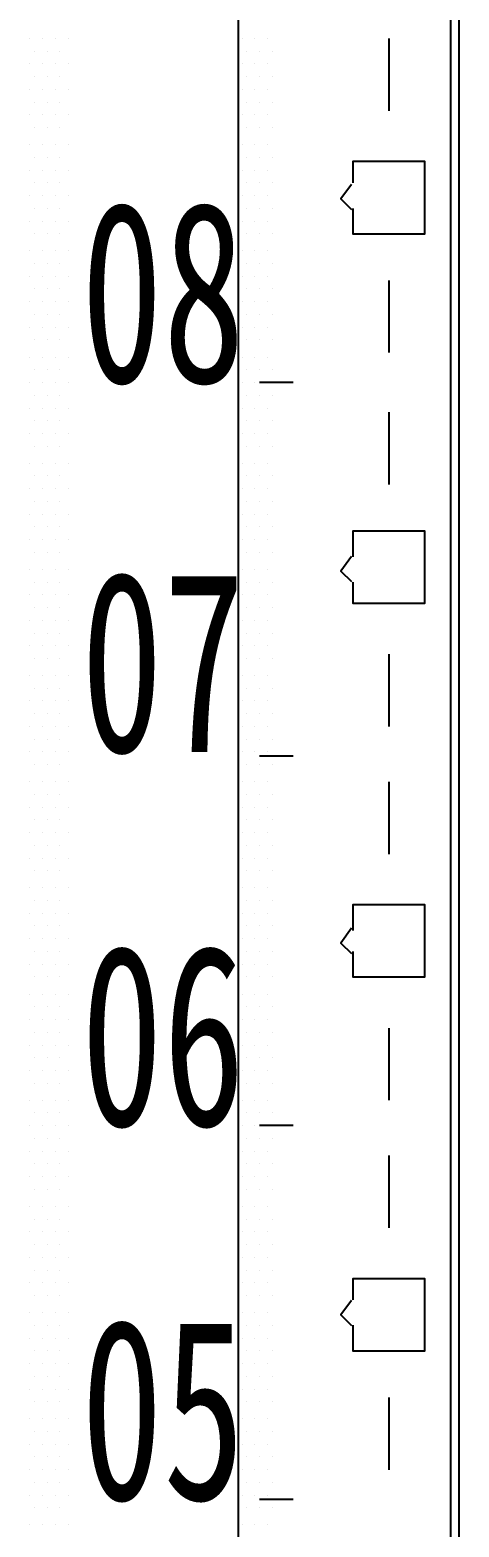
# Model space of a CAD drawing. Header units: metres. Extents: x 17 to 1264, y 17 to 859.
# Drawn here: x 307.7 to 322.3, y 171 to 221.8 of the extents above; entities that cross this region are included whole.
import ezdxf

# ---------------------------------------------------------------- set-up
doc = ezdxf.new("R2010")
doc.units = ezdxf.units.M
for name, color, linetype in [('LINES', 7, 'Continuous'), ('POLYLINES', 4, 'Continuous'), ('TEXTS', 3, 'Continuous')]:
    doc.layers.add(name, color=color, linetype=linetype)

msp = doc.modelspace()

# ---------------------------------------------------------------- linework, layer by layer
at = {"layer": 'LINES'}
for p, q in [((322.27, 121.54), (322.27, 716.83)), ((307.72, 221.47), (307.72, 221.47)), ((308.15, 221.47), (308.15, 221.47)), ((308.59, 221.47), (308.59, 221.47)), ((309.02, 221.47), (309.02, 221.47)), ((314.92, 221.47), (314.92, 221.47)), ((315.35, 221.47), (315.35, 221.47)), ((315.79, 221.47), (315.79, 221.47)), ((319.89, 221.47), (319.89, 219.02)), ((307.87, 221.04), (307.87, 221.04)), ((308.3, 221.04), (308.3, 221.04)), ((308.73, 221.04), (308.73, 221.04)), ((315.07, 221.04), (315.07, 221.04)), ((315.5, 221.04), (315.5, 221.04)), ((315.93, 221.04), (315.93, 221.04)), ((307.72, 220.61), (307.72, 220.61)), ((308.15, 220.61), (308.15, 220.61)), ((308.59, 220.61), (308.59, 220.61)), ((309.02, 220.61), (309.02, 220.61)), ((314.92, 220.61), (314.92, 220.61)), ((315.35, 220.61), (315.35, 220.61)), ((315.79, 220.61), (315.79, 220.61)), ((307.87, 220.18), (307.87, 220.18)), ((308.3, 220.18), (308.3, 220.18)), ((308.73, 220.18), (308.73, 220.18)), ((315.07, 220.18), (315.07, 220.18)), ((315.5, 220.18), (315.5, 220.18)), ((315.93, 220.18), (315.93, 220.18)), ((307.72, 219.74), (307.72, 219.74)), ((307.87, 219.31), (307.87, 219.31)), ((308.15, 219.74), (308.15, 219.74)), ((308.3, 219.31), (308.3, 219.31)), ((308.59, 219.74), (308.59, 219.74)), ((308.73, 219.31), (308.73, 219.31)), ((309.02, 219.74), (309.02, 219.74)), ((314.92, 219.74), (314.92, 219.74)), ((315.07, 219.31), (315.07, 219.31)), ((315.35, 219.74), (315.35, 219.74)), ((315.5, 219.31), (315.5, 219.31)), ((315.79, 219.74), (315.79, 219.74)), ((315.93, 219.31), (315.93, 219.31)), ((307.72, 218.88), (307.72, 218.88)), ((308.15, 218.88), (308.15, 218.88)), ((308.59, 218.88), (308.59, 218.88)), ((309.02, 218.88), (309.02, 218.88)), ((314.92, 218.88), (314.92, 218.88)), ((315.35, 218.88), (315.35, 218.88)), ((315.79, 218.88), (315.79, 218.88)), ((307.87, 218.45), (307.87, 218.45)), ((308.3, 218.45), (308.3, 218.45)), ((308.73, 218.45), (308.73, 218.45)), ((315.07, 218.45), (315.07, 218.45)), ((315.5, 218.45), (315.5, 218.45)), ((315.93, 218.45), (315.93, 218.45)), ((307.72, 217.87), (307.72, 217.87)), ((308.15, 217.87), (308.15, 217.87)), ((308.59, 217.87), (308.59, 217.87)), ((309.02, 217.87), (309.02, 217.87)), ((314.92, 217.87), (314.92, 217.87)), ((315.35, 217.87), (315.35, 217.87)), ((315.79, 217.87), (315.79, 217.87)), ((307.87, 217.44), (307.87, 217.44)), ((308.3, 217.44), (308.3, 217.44)), ((308.73, 217.44), (308.73, 217.44)), ((315.07, 217.44), (315.07, 217.44)), ((315.5, 217.44), (315.5, 217.44)), ((315.93, 217.44), (315.93, 217.44)), ((307.72, 217.01), (307.72, 217.01)), ((308.15, 217.01), (308.15, 217.01)), ((308.59, 217.01), (308.59, 217.01)), ((309.02, 217.01), (309.02, 217.01)), ((314.92, 217.01), (314.92, 217.01)), ((315.35, 217.01), (315.35, 217.01)), ((315.79, 217.01), (315.79, 217.01)), ((307.87, 216.58), (307.87, 216.58)), ((308.3, 216.58), (308.3, 216.58)), ((308.73, 216.58), (308.73, 216.58)), ((315.07, 216.58), (315.07, 216.58)), ((315.5, 216.58), (315.5, 216.58)), ((315.93, 216.58), (315.93, 216.58)), ((307.72, 216.14), (307.72, 216.14)), ((308.15, 216.14), (308.15, 216.14)), ((308.59, 216.14), (308.59, 216.14)), ((309.02, 216.14), (309.02, 216.14)), ((314.92, 216.14), (314.92, 216.14)), ((315.35, 216.14), (315.35, 216.14)), ((315.79, 216.14), (315.79, 216.14)), ((307.72, 215.28), (307.72, 215.28)), ((307.87, 215.71), (307.87, 215.71)), ((308.15, 215.28), (308.15, 215.28)), ((308.3, 215.71), (308.3, 215.71)), ((308.59, 215.28), (308.59, 215.28)), ((308.73, 215.71), (308.73, 215.71)), ((309.02, 215.28), (309.02, 215.28)), ((314.92, 215.28), (314.92, 215.28)), ((315.07, 215.71), (315.07, 215.71)), ((315.35, 215.28), (315.35, 215.28)), ((315.5, 215.71), (315.5, 215.71)), ((315.79, 215.28), (315.79, 215.28)), ((315.93, 215.71), (315.93, 215.71)), ((307.87, 214.85), (307.87, 214.85)), ((308.3, 214.85), (308.3, 214.85)), ((308.73, 214.85), (308.73, 214.85)), ((315.07, 214.85), (315.07, 214.85)), ((315.5, 214.85), (315.5, 214.85)), ((315.93, 214.85), (315.93, 214.85)), ((307.72, 214.27), (307.72, 214.27)), ((308.15, 214.27), (308.15, 214.27)), ((308.59, 214.27), (308.59, 214.27)), ((309.02, 214.27), (309.02, 214.27)), ((314.92, 214.27), (314.92, 214.27)), ((315.35, 214.27), (315.35, 214.27)), ((315.79, 214.27), (315.79, 214.27)), ((307.87, 213.84), (307.87, 213.84)), ((308.3, 213.84), (308.3, 213.84)), ((308.73, 213.84), (308.73, 213.84)), ((315.07, 213.84), (315.07, 213.84)), ((315.5, 213.84), (315.5, 213.84)), ((315.93, 213.84), (315.93, 213.84)), ((307.72, 213.41), (307.72, 213.41)), ((308.15, 213.41), (308.15, 213.41)), ((308.59, 213.41), (308.59, 213.41)), ((309.02, 213.41), (309.02, 213.41)), ((314.92, 213.41), (314.92, 213.41)), ((315.35, 213.41), (315.35, 213.41)), ((315.79, 213.41), (315.79, 213.41)), ((319.89, 213.26), (319.89, 210.82)), ((307.87, 212.98), (307.87, 212.98)), ((308.3, 212.98), (308.3, 212.98)), ((308.73, 212.98), (308.73, 212.98)), ((315.07, 212.98), (315.07, 212.98)), ((315.5, 212.98), (315.5, 212.98)), ((315.93, 212.98), (315.93, 212.98)), ((307.72, 212.54), (307.72, 212.54)), ((308.15, 212.54), (308.15, 212.54)), ((308.59, 212.54), (308.59, 212.54)), ((309.02, 212.54), (309.02, 212.54)), ((314.92, 212.54), (314.92, 212.54)), ((315.35, 212.54), (315.35, 212.54)), ((315.79, 212.54), (315.79, 212.54)), ((307.72, 211.68), (307.72, 211.68)), ((307.87, 212.11), (307.87, 212.11)), ((308.15, 211.68), (308.15, 211.68)), ((308.3, 212.11), (308.3, 212.11)), ((308.59, 211.68), (308.59, 211.68)), ((308.73, 212.11), (308.73, 212.11)), ((309.02, 211.68), (309.02, 211.68)), ((314.92, 211.68), (314.92, 211.68)), ((315.07, 212.11), (315.07, 212.11)), ((315.35, 211.68), (315.35, 211.68)), ((315.5, 212.11), (315.5, 212.11)), ((315.79, 211.68), (315.79, 211.68)), ((315.93, 212.11), (315.93, 212.11)), ((307.87, 211.25), (307.87, 211.25)), ((308.3, 211.25), (308.3, 211.25)), ((308.73, 211.25), (308.73, 211.25)), ((315.07, 211.25), (315.07, 211.25)), ((315.5, 211.25), (315.5, 211.25)), ((315.93, 211.25), (315.93, 211.25)), ((307.72, 210.67), (307.72, 210.67)), ((308.15, 210.67), (308.15, 210.67)), ((308.59, 210.67), (308.59, 210.67)), ((309.02, 210.67), (309.02, 210.67)), ((314.92, 210.67), (314.92, 210.67)), ((315.35, 210.67), (315.35, 210.67)), ((315.79, 210.67), (315.79, 210.67)), ((307.87, 210.24), (307.87, 210.24)), ((308.3, 210.24), (308.3, 210.24)), ((308.73, 210.24), (308.73, 210.24)), ((315.07, 210.24), (315.07, 210.24)), ((315.5, 210.24), (315.5, 210.24)), ((315.93, 210.24), (315.93, 210.24)), ((307.72, 209.81), (307.72, 209.81)), ((308.15, 209.81), (308.15, 209.81)), ((308.59, 209.81), (308.59, 209.81)), ((309.02, 209.81), (309.02, 209.81)), ((314.92, 209.81), (314.92, 209.81)), ((315.35, 209.81), (315.35, 209.81)), ((316.65, 209.81), (315.5, 209.81)), ((315.79, 209.81), (315.79, 209.81)), ((307.87, 209.38), (307.87, 209.38)), ((308.3, 209.38), (308.3, 209.38)), ((308.73, 209.38), (308.73, 209.38)), ((315.07, 209.38), (315.07, 209.38)), ((315.5, 209.38), (315.5, 209.38)), ((315.93, 209.38), (315.93, 209.38)), ((307.72, 208.94), (307.72, 208.94)), ((308.15, 208.94), (308.15, 208.94)), ((308.59, 208.94), (308.59, 208.94)), ((309.02, 208.94), (309.02, 208.94)), ((314.92, 208.94), (314.92, 208.94)), ((315.35, 208.94), (315.35, 208.94)), ((315.79, 208.94), (315.79, 208.94)), ((319.89, 208.8), (319.89, 206.35)), ((307.87, 208.51), (307.87, 208.51)), ((308.3, 208.51), (308.3, 208.51)), ((308.73, 208.51), (308.73, 208.51)), ((315.07, 208.51), (315.07, 208.51)), ((315.5, 208.51), (315.5, 208.51)), ((315.93, 208.51), (315.93, 208.51)), ((307.72, 208.08), (307.72, 208.08)), ((307.87, 207.65), (307.87, 207.65)), ((308.15, 208.08), (308.15, 208.08)), ((308.3, 207.65), (308.3, 207.65)), ((308.59, 208.08), (308.59, 208.08)), ((308.73, 207.65), (308.73, 207.65)), ((309.02, 208.08), (309.02, 208.08)), ((314.92, 208.08), (314.92, 208.08)), ((315.07, 207.65), (315.07, 207.65)), ((315.35, 208.08), (315.35, 208.08)), ((315.5, 207.65), (315.5, 207.65)), ((315.79, 208.08), (315.79, 208.08)), ((315.93, 207.65), (315.93, 207.65)), ((307.72, 207.07), (307.72, 207.07)), ((307.87, 206.64), (307.87, 206.64)), ((308.15, 207.07), (308.15, 207.07)), ((308.3, 206.64), (308.3, 206.64)), ((308.59, 207.07), (308.59, 207.07)), ((308.73, 206.64), (308.73, 206.64)), ((309.02, 207.07), (309.02, 207.07)), ((314.92, 207.07), (314.92, 207.07)), ((315.07, 206.64), (315.07, 206.64)), ((315.35, 207.07), (315.35, 207.07)), ((315.5, 206.64), (315.5, 206.64)), ((315.79, 207.07), (315.79, 207.07)), ((315.93, 206.64), (315.93, 206.64)), ((307.72, 206.21), (307.72, 206.21)), ((308.15, 206.21), (308.15, 206.21)), ((308.59, 206.21), (308.59, 206.21)), ((309.02, 206.21), (309.02, 206.21)), ((314.92, 206.21), (314.92, 206.21)), ((315.35, 206.21), (315.35, 206.21)), ((315.79, 206.21), (315.79, 206.21)), ((307.87, 205.78), (307.87, 205.78)), ((308.3, 205.78), (308.3, 205.78)), ((308.73, 205.78), (308.73, 205.78)), ((315.07, 205.78), (315.07, 205.78)), ((315.5, 205.78), (315.5, 205.78)), ((315.93, 205.78), (315.93, 205.78)), ((307.72, 205.34), (307.72, 205.34)), ((308.15, 205.34), (308.15, 205.34)), ((308.59, 205.34), (308.59, 205.34)), ((309.02, 205.34), (309.02, 205.34)), ((314.92, 205.34), (314.92, 205.34)), ((315.35, 205.34), (315.35, 205.34)), ((315.79, 205.34), (315.79, 205.34)), ((307.87, 204.91), (307.87, 204.91)), ((308.3, 204.91), (308.3, 204.91)), ((308.73, 204.91), (308.73, 204.91)), ((315.07, 204.91), (315.07, 204.91)), ((315.5, 204.91), (315.5, 204.91)), ((315.93, 204.91), (315.93, 204.91)), ((307.72, 204.48), (307.72, 204.48)), ((308.15, 204.48), (308.15, 204.48)), ((308.59, 204.48), (308.59, 204.48)), ((309.02, 204.48), (309.02, 204.48)), ((314.92, 204.48), (314.92, 204.48)), ((315.35, 204.48), (315.35, 204.48)), ((315.79, 204.48), (315.79, 204.48)), ((307.87, 204.05), (307.87, 204.05)), ((308.3, 204.05), (308.3, 204.05)), ((308.73, 204.05), (308.73, 204.05)), ((315.07, 204.05), (315.07, 204.05)), ((315.5, 204.05), (315.5, 204.05)), ((315.93, 204.05), (315.93, 204.05)), ((307.72, 203.47), (307.72, 203.47)), ((307.87, 203.04), (307.87, 203.04)), ((308.15, 203.47), (308.15, 203.47)), ((308.3, 203.04), (308.3, 203.04)), ((308.59, 203.47), (308.59, 203.47)), ((308.73, 203.04), (308.73, 203.04)), ((309.02, 203.47), (309.02, 203.47)), ((314.92, 203.47), (314.92, 203.47)), ((315.07, 203.04), (315.07, 203.04)), ((315.35, 203.47), (315.35, 203.47)), ((315.5, 203.04), (315.5, 203.04)), ((315.79, 203.47), (315.79, 203.47)), ((315.93, 203.04), (315.93, 203.04)), ((307.72, 202.61), (307.72, 202.61)), ((308.15, 202.61), (308.15, 202.61)), ((308.59, 202.61), (308.59, 202.61)), ((309.02, 202.61), (309.02, 202.61)), ((314.92, 202.61), (314.92, 202.61)), ((315.35, 202.61), (315.35, 202.61)), ((315.79, 202.61), (315.79, 202.61)), ((307.87, 202.18), (307.87, 202.18)), ((308.3, 202.18), (308.3, 202.18)), ((308.73, 202.18), (308.73, 202.18)), ((315.07, 202.18), (315.07, 202.18)), ((315.5, 202.18), (315.5, 202.18)), ((315.93, 202.18), (315.93, 202.18)), ((307.72, 201.74), (307.72, 201.74)), ((308.15, 201.74), (308.15, 201.74)), ((308.59, 201.74), (308.59, 201.74)), ((309.02, 201.74), (309.02, 201.74)), ((314.92, 201.74), (314.92, 201.74)), ((315.35, 201.74), (315.35, 201.74)), ((315.79, 201.74), (315.79, 201.74)), ((307.87, 201.31), (307.87, 201.31)), ((308.3, 201.31), (308.3, 201.31)), ((308.73, 201.31), (308.73, 201.31)), ((315.07, 201.31), (315.07, 201.31)), ((315.5, 201.31), (315.5, 201.31)), ((315.93, 201.31), (315.93, 201.31)), ((307.72, 200.88), (307.72, 200.88)), ((308.15, 200.88), (308.15, 200.88)), ((308.59, 200.88), (308.59, 200.88)), ((309.02, 200.88), (309.02, 200.88)), ((314.92, 200.88), (314.92, 200.88)), ((315.35, 200.88), (315.35, 200.88)), ((315.79, 200.88), (315.79, 200.88)), ((319.89, 200.59), (319.89, 198.14)), ((307.87, 200.45), (307.87, 200.45)), ((308.3, 200.45), (308.3, 200.45)), ((308.73, 200.45), (308.73, 200.45)), ((315.07, 200.45), (315.07, 200.45)), ((315.5, 200.45), (315.5, 200.45)), ((315.93, 200.45), (315.93, 200.45)), ((307.72, 199.87), (307.72, 199.87)), ((308.15, 199.87), (308.15, 199.87)), ((308.59, 199.87), (308.59, 199.87)), ((309.02, 199.87), (309.02, 199.87)), ((314.92, 199.87), (314.92, 199.87)), ((315.35, 199.87), (315.35, 199.87)), ((315.79, 199.87), (315.79, 199.87)), ((307.72, 199.01), (307.72, 199.01)), ((307.87, 199.44), (307.87, 199.44)), ((308.15, 199.01), (308.15, 199.01)), ((308.3, 199.44), (308.3, 199.44)), ((308.59, 199.01), (308.59, 199.01)), ((308.73, 199.44), (308.73, 199.44)), ((309.02, 199.01), (309.02, 199.01)), ((314.92, 199.01), (314.92, 199.01)), ((315.07, 199.44), (315.07, 199.44)), ((315.35, 199.01), (315.35, 199.01)), ((315.5, 199.44), (315.5, 199.44)), ((315.79, 199.01), (315.79, 199.01)), ((315.93, 199.44), (315.93, 199.44)), ((307.87, 198.58), (307.87, 198.58)), ((308.3, 198.58), (308.3, 198.58)), ((308.73, 198.58), (308.73, 198.58)), ((315.07, 198.58), (315.07, 198.58)), ((315.5, 198.58), (315.5, 198.58)), ((315.93, 198.58), (315.93, 198.58)), ((307.72, 198.14), (307.72, 198.14)), ((308.15, 198.14), (308.15, 198.14)), ((308.59, 198.14), (308.59, 198.14)), ((309.02, 198.14), (309.02, 198.14)), ((314.92, 198.14), (314.92, 198.14)), ((315.35, 198.14), (315.35, 198.14)), ((315.79, 198.14), (315.79, 198.14)), ((307.87, 197.71), (307.87, 197.71)), ((308.3, 197.71), (308.3, 197.71)), ((308.73, 197.71), (308.73, 197.71)), ((315.07, 197.71), (315.07, 197.71)), ((315.5, 197.71), (315.5, 197.71)), ((315.93, 197.71), (315.93, 197.71)), ((307.72, 197.28), (307.72, 197.28)), ((308.15, 197.28), (308.15, 197.28)), ((308.59, 197.28), (308.59, 197.28)), ((309.02, 197.28), (309.02, 197.28)), ((314.92, 197.28), (314.92, 197.28)), ((315.35, 197.28), (315.35, 197.28)), ((316.65, 197.14), (315.5, 197.14)), ((315.79, 197.28), (315.79, 197.28)), ((307.87, 196.85), (307.87, 196.85)), ((308.3, 196.85), (308.3, 196.85)), ((308.73, 196.85), (308.73, 196.85)), ((315.07, 196.85), (315.07, 196.85)), ((315.5, 196.85), (315.5, 196.85)), ((315.93, 196.85), (315.93, 196.85)), ((307.72, 196.27), (307.72, 196.27)), ((308.15, 196.27), (308.15, 196.27)), ((308.59, 196.27), (308.59, 196.27)), ((309.02, 196.27), (309.02, 196.27)), ((314.92, 196.27), (314.92, 196.27)), ((315.35, 196.27), (315.35, 196.27)), ((315.79, 196.27), (315.79, 196.27)), ((319.89, 196.27), (319.89, 193.82)), ((307.87, 195.84), (307.87, 195.84)), ((308.3, 195.84), (308.3, 195.84)), ((308.73, 195.84), (308.73, 195.84)), ((315.07, 195.84), (315.07, 195.84)), ((315.5, 195.84), (315.5, 195.84)), ((315.93, 195.84), (315.93, 195.84)), ((307.72, 195.41), (307.72, 195.41)), ((307.87, 194.98), (307.87, 194.98)), ((308.15, 195.41), (308.15, 195.41)), ((308.3, 194.98), (308.3, 194.98)), ((308.59, 195.41), (308.59, 195.41)), ((308.73, 194.98), (308.73, 194.98)), ((309.02, 195.41), (309.02, 195.41)), ((314.92, 195.41), (314.92, 195.41)), ((315.07, 194.98), (315.07, 194.98)), ((315.35, 195.41), (315.35, 195.41)), ((315.5, 194.98), (315.5, 194.98)), ((315.79, 195.41), (315.79, 195.41)), ((315.93, 194.98), (315.93, 194.98)), ((307.72, 194.54), (307.72, 194.54)), ((308.15, 194.54), (308.15, 194.54)), ((308.59, 194.54), (308.59, 194.54)), ((309.02, 194.54), (309.02, 194.54)), ((314.92, 194.54), (314.92, 194.54)), ((315.35, 194.54), (315.35, 194.54)), ((315.79, 194.54), (315.79, 194.54)), ((307.87, 194.11), (307.87, 194.11)), ((308.3, 194.11), (308.3, 194.11)), ((308.73, 194.11), (308.73, 194.11)), ((315.07, 194.11), (315.07, 194.11)), ((315.5, 194.11), (315.5, 194.11)), ((315.93, 194.11), (315.93, 194.11)), ((307.72, 193.68), (307.72, 193.68)), ((308.15, 193.68), (308.15, 193.68)), ((308.59, 193.68), (308.59, 193.68)), ((309.02, 193.68), (309.02, 193.68)), ((314.92, 193.68), (314.92, 193.68)), ((315.35, 193.68), (315.35, 193.68)), ((315.79, 193.68), (315.79, 193.68)), ((307.87, 193.25), (307.87, 193.25)), ((308.3, 193.25), (308.3, 193.25)), ((308.73, 193.25), (308.73, 193.25)), ((315.07, 193.25), (315.07, 193.25)), ((315.5, 193.25), (315.5, 193.25)), ((315.93, 193.25), (315.93, 193.25)), ((307.72, 192.67), (307.72, 192.67)), ((308.15, 192.67), (308.15, 192.67)), ((308.59, 192.67), (308.59, 192.67)), ((309.02, 192.67), (309.02, 192.67)), ((314.92, 192.67), (314.92, 192.67)), ((315.35, 192.67), (315.35, 192.67)), ((315.79, 192.67), (315.79, 192.67)), ((307.87, 192.24), (307.87, 192.24)), ((308.3, 192.24), (308.3, 192.24)), ((308.73, 192.24), (308.73, 192.24)), ((315.07, 192.24), (315.07, 192.24)), ((315.5, 192.24), (315.5, 192.24)), ((315.93, 192.24), (315.93, 192.24)), ((307.72, 191.81), (307.72, 191.81)), ((307.87, 191.38), (307.87, 191.38)), ((308.15, 191.81), (308.15, 191.81)), ((308.3, 191.38), (308.3, 191.38)), ((308.59, 191.81), (308.59, 191.81)), ((308.73, 191.38), (308.73, 191.38)), ((309.02, 191.81), (309.02, 191.81)), ((314.92, 191.81), (314.92, 191.81)), ((315.07, 191.38), (315.07, 191.38)), ((315.35, 191.81), (315.35, 191.81)), ((315.5, 191.38), (315.5, 191.38)), ((315.79, 191.81), (315.79, 191.81)), ((315.93, 191.38), (315.93, 191.38)), ((307.72, 190.94), (307.72, 190.94)), ((308.15, 190.94), (308.15, 190.94)), ((308.59, 190.94), (308.59, 190.94)), ((309.02, 190.94), (309.02, 190.94)), ((314.92, 190.94), (314.92, 190.94)), ((315.35, 190.94), (315.35, 190.94)), ((315.79, 190.94), (315.79, 190.94)), ((307.87, 190.51), (307.87, 190.51)), ((308.3, 190.51), (308.3, 190.51)), ((308.73, 190.51), (308.73, 190.51)), ((315.07, 190.51), (315.07, 190.51)), ((315.5, 190.51), (315.5, 190.51)), ((315.93, 190.51), (315.93, 190.51)), ((307.72, 190.08), (307.72, 190.08)), ((308.15, 190.08), (308.15, 190.08)), ((308.59, 190.08), (308.59, 190.08)), ((309.02, 190.08), (309.02, 190.08)), ((314.92, 190.08), (314.92, 190.08)), ((315.35, 190.08), (315.35, 190.08)), ((315.79, 190.08), (315.79, 190.08)), ((307.87, 189.65), (307.87, 189.65)), ((308.3, 189.65), (308.3, 189.65)), ((308.73, 189.65), (308.73, 189.65)), ((315.07, 189.65), (315.07, 189.65)), ((315.5, 189.65), (315.5, 189.65)), ((315.93, 189.65), (315.93, 189.65)), ((307.72, 189.07), (307.72, 189.07)), ((308.15, 189.07), (308.15, 189.07)), ((308.59, 189.07), (308.59, 189.07)), ((309.02, 189.07), (309.02, 189.07)), ((314.92, 189.07), (314.92, 189.07)), ((315.35, 189.07), (315.35, 189.07)), ((315.79, 189.07), (315.79, 189.07)), ((307.87, 188.64), (307.87, 188.64)), ((308.3, 188.64), (308.3, 188.64)), ((308.73, 188.64), (308.73, 188.64)), ((315.07, 188.64), (315.07, 188.64)), ((315.5, 188.64), (315.5, 188.64)), ((315.93, 188.64), (315.93, 188.64)), ((307.72, 188.21), (307.72, 188.21)), ((308.15, 188.21), (308.15, 188.21)), ((308.59, 188.21), (308.59, 188.21)), ((309.02, 188.21), (309.02, 188.21)), ((314.92, 188.21), (314.92, 188.21)), ((315.35, 188.21), (315.35, 188.21)), ((315.79, 188.21), (315.79, 188.21)), ((319.89, 187.92), (319.89, 185.47)), ((307.72, 187.34), (307.72, 187.34)), ((307.87, 187.78), (307.87, 187.78)), ((308.15, 187.34), (308.15, 187.34)), ((308.3, 187.78), (308.3, 187.78)), ((308.59, 187.34), (308.59, 187.34)), ((308.73, 187.78), (308.73, 187.78)), ((309.02, 187.34), (309.02, 187.34)), ((314.92, 187.34), (314.92, 187.34)), ((315.07, 187.78), (315.07, 187.78)), ((315.35, 187.34), (315.35, 187.34)), ((315.5, 187.78), (315.5, 187.78)), ((315.79, 187.34), (315.79, 187.34)), ((315.93, 187.78), (315.93, 187.78)), ((307.87, 186.91), (307.87, 186.91)), ((308.3, 186.91), (308.3, 186.91)), ((308.73, 186.91), (308.73, 186.91)), ((315.07, 186.91), (315.07, 186.91)), ((315.5, 186.91), (315.5, 186.91)), ((315.93, 186.91), (315.93, 186.91)), ((307.72, 186.48), (307.72, 186.48)), ((308.15, 186.48), (308.15, 186.48)), ((308.59, 186.48), (308.59, 186.48)), ((309.02, 186.48), (309.02, 186.48)), ((314.92, 186.48), (314.92, 186.48)), ((315.35, 186.48), (315.35, 186.48)), ((315.79, 186.48), (315.79, 186.48)), ((307.87, 186.05), (307.87, 186.05)), ((308.3, 186.05), (308.3, 186.05)), ((308.73, 186.05), (308.73, 186.05)), ((315.07, 186.05), (315.07, 186.05)), ((315.5, 186.05), (315.5, 186.05)), ((315.93, 186.05), (315.93, 186.05)), ((307.72, 185.47), (307.72, 185.47)), ((308.15, 185.47), (308.15, 185.47)), ((308.59, 185.47), (308.59, 185.47)), ((309.02, 185.47), (309.02, 185.47)), ((314.92, 185.47), (314.92, 185.47)), ((315.35, 185.47), (315.35, 185.47)), ((315.79, 185.47), (315.79, 185.47)), ((307.87, 185.04), (307.87, 185.04)), ((308.3, 185.04), (308.3, 185.04)), ((308.73, 185.04), (308.73, 185.04)), ((315.07, 185.04), (315.07, 185.04)), ((315.5, 185.04), (315.5, 185.04)), ((315.93, 185.04), (315.93, 185.04)), ((307.72, 184.61), (307.72, 184.61)), ((308.15, 184.61), (308.15, 184.61)), ((308.59, 184.61), (308.59, 184.61)), ((309.02, 184.61), (309.02, 184.61)), ((314.92, 184.61), (314.92, 184.61)), ((315.35, 184.61), (315.35, 184.61)), ((316.65, 184.61), (315.5, 184.61)), ((315.79, 184.61), (315.79, 184.61)), ((307.87, 184.18), (307.87, 184.18)), ((308.3, 184.18), (308.3, 184.18)), ((308.73, 184.18), (308.73, 184.18)), ((315.07, 184.18), (315.07, 184.18)), ((315.5, 184.18), (315.5, 184.18)), ((315.93, 184.18), (315.93, 184.18)), ((307.72, 183.74), (307.72, 183.74)), ((307.87, 183.31), (307.87, 183.31)), ((308.15, 183.74), (308.15, 183.74)), ((308.3, 183.31), (308.3, 183.31)), ((308.59, 183.74), (308.59, 183.74)), ((308.73, 183.31), (308.73, 183.31)), ((309.02, 183.74), (309.02, 183.74)), ((314.92, 183.74), (314.92, 183.74)), ((315.07, 183.31), (315.07, 183.31)), ((315.35, 183.74), (315.35, 183.74)), ((315.5, 183.31), (315.5, 183.31)), ((315.79, 183.74), (315.79, 183.74)), ((315.93, 183.31), (315.93, 183.31)), ((319.89, 183.6), (319.89, 181.15)), ((307.72, 182.88), (307.72, 182.88)), ((308.15, 182.88), (308.15, 182.88)), ((308.59, 182.88), (308.59, 182.88)), ((309.02, 182.88), (309.02, 182.88)), ((314.92, 182.88), (314.92, 182.88)), ((315.35, 182.88), (315.35, 182.88)), ((315.79, 182.88), (315.79, 182.88)), ((307.87, 182.45), (307.87, 182.45)), ((308.3, 182.45), (308.3, 182.45)), ((308.73, 182.45), (308.73, 182.45)), ((315.07, 182.45), (315.07, 182.45)), ((315.5, 182.45), (315.5, 182.45)), ((315.93, 182.45), (315.93, 182.45)), ((307.72, 181.87), (307.72, 181.87)), ((308.15, 181.87), (308.15, 181.87)), ((308.59, 181.87), (308.59, 181.87)), ((309.02, 181.87), (309.02, 181.87)), ((314.92, 181.87), (314.92, 181.87)), ((315.35, 181.87), (315.35, 181.87)), ((315.79, 181.87), (315.79, 181.87)), ((307.87, 181.44), (307.87, 181.44)), ((308.3, 181.44), (308.3, 181.44)), ((308.73, 181.44), (308.73, 181.44)), ((315.07, 181.44), (315.07, 181.44)), ((315.5, 181.44), (315.5, 181.44)), ((315.93, 181.44), (315.93, 181.44)), ((307.72, 181.01), (307.72, 181.01)), ((308.15, 181.01), (308.15, 181.01)), ((308.59, 181.01), (308.59, 181.01)), ((309.02, 181.01), (309.02, 181.01)), ((314.92, 181.01), (314.92, 181.01)), ((315.35, 181.01), (315.35, 181.01)), ((315.79, 181.01), (315.79, 181.01)), ((307.87, 180.58), (307.87, 180.58)), ((308.3, 180.58), (308.3, 180.58)), ((308.73, 180.58), (308.73, 180.58)), ((315.07, 180.58), (315.07, 180.58)), ((315.5, 180.58), (315.5, 180.58)), ((315.93, 180.58), (315.93, 180.58)), ((307.72, 180.14), (307.72, 180.14)), ((307.87, 179.71), (307.87, 179.71)), ((308.15, 180.14), (308.15, 180.14)), ((308.3, 179.71), (308.3, 179.71)), ((308.59, 180.14), (308.59, 180.14)), ((308.73, 179.71), (308.73, 179.71)), ((309.02, 180.14), (309.02, 180.14)), ((314.92, 180.14), (314.92, 180.14)), ((315.07, 179.71), (315.07, 179.71)), ((315.35, 180.14), (315.35, 180.14)), ((315.5, 179.71), (315.5, 179.71)), ((315.79, 180.14), (315.79, 180.14)), ((315.93, 179.71), (315.93, 179.71)), ((307.72, 179.28), (307.72, 179.28)), ((308.15, 179.28), (308.15, 179.28)), ((308.59, 179.28), (308.59, 179.28)), ((309.02, 179.28), (309.02, 179.28)), ((314.92, 179.28), (314.92, 179.28)), ((315.35, 179.28), (315.35, 179.28)), ((315.79, 179.28), (315.79, 179.28)), ((307.87, 178.85), (307.87, 178.85)), ((308.3, 178.85), (308.3, 178.85)), ((308.73, 178.85), (308.73, 178.85)), ((315.07, 178.85), (315.07, 178.85)), ((315.5, 178.85), (315.5, 178.85)), ((315.93, 178.85), (315.93, 178.85)), ((307.72, 178.27), (307.72, 178.27)), ((308.15, 178.27), (308.15, 178.27)), ((308.59, 178.27), (308.59, 178.27)), ((309.02, 178.27), (309.02, 178.27)), ((314.92, 178.27), (314.92, 178.27)), ((315.35, 178.27), (315.35, 178.27)), ((315.79, 178.27), (315.79, 178.27)), ((307.87, 177.84), (307.87, 177.84)), ((308.3, 177.84), (308.3, 177.84)), ((308.73, 177.84), (308.73, 177.84)), ((315.07, 177.84), (315.07, 177.84)), ((315.5, 177.84), (315.5, 177.84)), ((315.93, 177.84), (315.93, 177.84)), ((307.72, 177.41), (307.72, 177.41)), ((308.15, 177.41), (308.15, 177.41)), ((308.59, 177.41), (308.59, 177.41)), ((309.02, 177.41), (309.02, 177.41)), ((314.92, 177.41), (314.92, 177.41)), ((315.35, 177.41), (315.35, 177.41)), ((315.79, 177.41), (315.79, 177.41)), ((307.87, 176.98), (307.87, 176.98)), ((308.3, 176.98), (308.3, 176.98)), ((308.73, 176.98), (308.73, 176.98)), ((315.07, 176.98), (315.07, 176.98)), ((315.5, 176.98), (315.5, 176.98)), ((315.93, 176.98), (315.93, 176.98)), ((307.72, 176.54), (307.72, 176.54)), ((308.15, 176.54), (308.15, 176.54)), ((308.59, 176.54), (308.59, 176.54)), ((309.02, 176.54), (309.02, 176.54)), ((314.92, 176.54), (314.92, 176.54)), ((315.35, 176.54), (315.35, 176.54)), ((315.79, 176.54), (315.79, 176.54)), ((307.72, 175.68), (307.72, 175.68)), ((307.87, 176.11), (307.87, 176.11)), ((308.15, 175.68), (308.15, 175.68)), ((308.3, 176.11), (308.3, 176.11)), ((308.59, 175.68), (308.59, 175.68)), ((308.73, 176.11), (308.73, 176.11)), ((309.02, 175.68), (309.02, 175.68)), ((314.92, 175.68), (314.92, 175.68)), ((315.07, 176.11), (315.07, 176.11)), ((315.35, 175.68), (315.35, 175.68)), ((315.5, 176.11), (315.5, 176.11)), ((315.79, 175.68), (315.79, 175.68)), ((315.93, 176.11), (315.93, 176.11)), ((307.87, 175.25), (307.87, 175.25)), ((308.3, 175.25), (308.3, 175.25)), ((308.73, 175.25), (308.73, 175.25)), ((315.07, 175.25), (315.07, 175.25)), ((315.5, 175.25), (315.5, 175.25)), ((315.93, 175.25), (315.93, 175.25)), ((319.89, 175.39), (319.89, 172.94)), ((307.72, 174.67), (307.72, 174.67)), ((308.15, 174.67), (308.15, 174.67)), ((308.59, 174.67), (308.59, 174.67)), ((309.02, 174.67), (309.02, 174.67)), ((314.92, 174.67), (314.92, 174.67)), ((315.35, 174.67), (315.35, 174.67)), ((315.79, 174.67), (315.79, 174.67)), ((307.87, 174.24), (307.87, 174.24)), ((308.3, 174.24), (308.3, 174.24)), ((308.73, 174.24), (308.73, 174.24)), ((315.07, 174.24), (315.07, 174.24)), ((315.5, 174.24), (315.5, 174.24)), ((315.93, 174.24), (315.93, 174.24)), ((307.72, 173.81), (307.72, 173.81)), ((308.15, 173.81), (308.15, 173.81)), ((308.59, 173.81), (308.59, 173.81)), ((309.02, 173.81), (309.02, 173.81)), ((314.92, 173.81), (314.92, 173.81)), ((315.35, 173.81), (315.35, 173.81)), ((315.79, 173.81), (315.79, 173.81)), ((307.87, 173.38), (307.87, 173.38)), ((308.3, 173.38), (308.3, 173.38)), ((308.73, 173.38), (308.73, 173.38)), ((315.07, 173.38), (315.07, 173.38)), ((315.5, 173.38), (315.5, 173.38)), ((315.93, 173.38), (315.93, 173.38)), ((307.72, 172.94), (307.72, 172.94)), ((308.15, 172.94), (308.15, 172.94)), ((308.59, 172.94), (308.59, 172.94)), ((309.02, 172.94), (309.02, 172.94)), ((314.92, 172.94), (314.92, 172.94)), ((315.35, 172.94), (315.35, 172.94)), ((315.79, 172.94), (315.79, 172.94)), ((307.72, 172.08), (307.72, 172.08)), ((307.87, 172.51), (307.87, 172.51)), ((308.15, 172.08), (308.15, 172.08)), ((308.3, 172.51), (308.3, 172.51)), ((308.59, 172.08), (308.59, 172.08)), ((308.73, 172.51), (308.73, 172.51)), ((309.02, 172.08), (309.02, 172.08)), ((314.92, 172.08), (314.92, 172.08)), ((315.07, 172.51), (315.07, 172.51)), ((315.35, 172.08), (315.35, 172.08)), ((315.5, 172.51), (315.5, 172.51)), ((315.79, 172.08), (315.79, 172.08)), ((315.93, 172.51), (315.93, 172.51)), ((307.87, 171.65), (307.87, 171.65)), ((308.3, 171.65), (308.3, 171.65)), ((308.73, 171.65), (308.73, 171.65)), ((315.07, 171.65), (315.07, 171.65)), ((316.65, 171.94), (315.5, 171.94)), ((315.5, 171.65), (315.5, 171.65)), ((315.93, 171.65), (315.93, 171.65)), ((307.72, 171.07), (307.72, 171.07)), ((308.15, 171.07), (308.15, 171.07)), ((308.59, 171.07), (308.59, 171.07)), ((309.02, 171.07), (309.02, 171.07)), ((314.92, 171.07), (314.92, 171.07)), ((315.35, 171.07), (315.35, 171.07)), ((315.79, 171.07), (315.79, 171.07))]:
    msp.add_line(p, q, dxfattribs=at)
at = {"layer": 'POLYLINES'}
for points in [[(314.78, 716.83), (314.78, 574.85), (314.78, 121.54)], [(321.98, 699.55), (321.98, 560.59), (321.98, 121.54)], [(318.67, 215.71), (318.67, 214.85), (321.11, 214.85), (321.11, 217.3), (318.67, 217.3), (318.67, 216.58)], [(318.62, 216.52), (318.26, 216.03), (318.62, 215.67)], [(318.67, 203.04), (318.67, 202.32), (321.11, 202.32), (321.11, 204.77), (318.67, 204.77), (318.67, 203.9)], [(318.62, 203.91), (318.26, 203.41), (318.62, 203.06)], [(318.67, 190.51), (318.67, 189.65), (321.11, 189.65), (321.11, 192.1), (318.67, 192.1), (318.67, 191.23)], [(318.62, 191.3), (318.26, 190.8), (318.62, 190.45)], [(318.67, 177.84), (318.67, 176.98), (321.11, 176.98), (321.11, 179.42), (318.67, 179.42), (318.67, 178.7)], [(318.62, 178.68), (318.26, 178.19), (318.62, 177.83)]]:
    msp.add_lwpolyline(points, dxfattribs=at)

# ---------------------------------------------------------------- texts
at = {"layer": 'TEXTS', "width": 0.666667}
for s, p in [('08', (309.45, 209.81)), ('07', (309.45, 197.28)), ('06', (309.45, 184.61)), ('05', (309.45, 171.93))]:
    msp.add_text(s, height=6.13, dxfattribs=at).set_placement(p)

doc.saveas('drawing.dxf')
